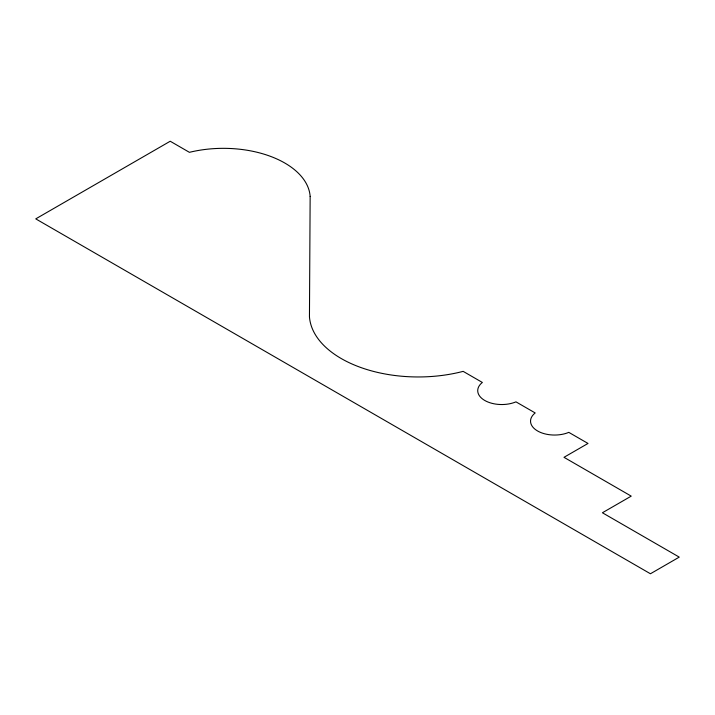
<?xml version="1.0" encoding="UTF-8"?>
<svg xmlns="http://www.w3.org/2000/svg" width="715" height="715" viewBox="0 0 715 715"><rect width="100%" height="100%" fill="white"/><g stroke="black" fill="none" stroke-linecap="round" stroke-linejoin="round"><path stroke-width="1.07" d="M310.149 196.411L309.452 316.808A108.886 62.866 0 0 0 463.15 371.362L482.357 382.454A24.051 13.889 0 0 0 484.761 400.471A24.051 13.889 0 0 0 515.971 401.857L535.186 412.948A24.051 13.889 0 0 0 537.582 430.975A24.051 13.889 0 0 0 568.8 432.361L588.007 443.452L563.992 457.314L631.229 496.13L602.414 512.762L679.25 557.119L650.436 573.761L35.75 218.87L170.215 141.239L189.421 152.331A86.837 50.139 0 0 1 310.149 196.411"/></g></svg>
